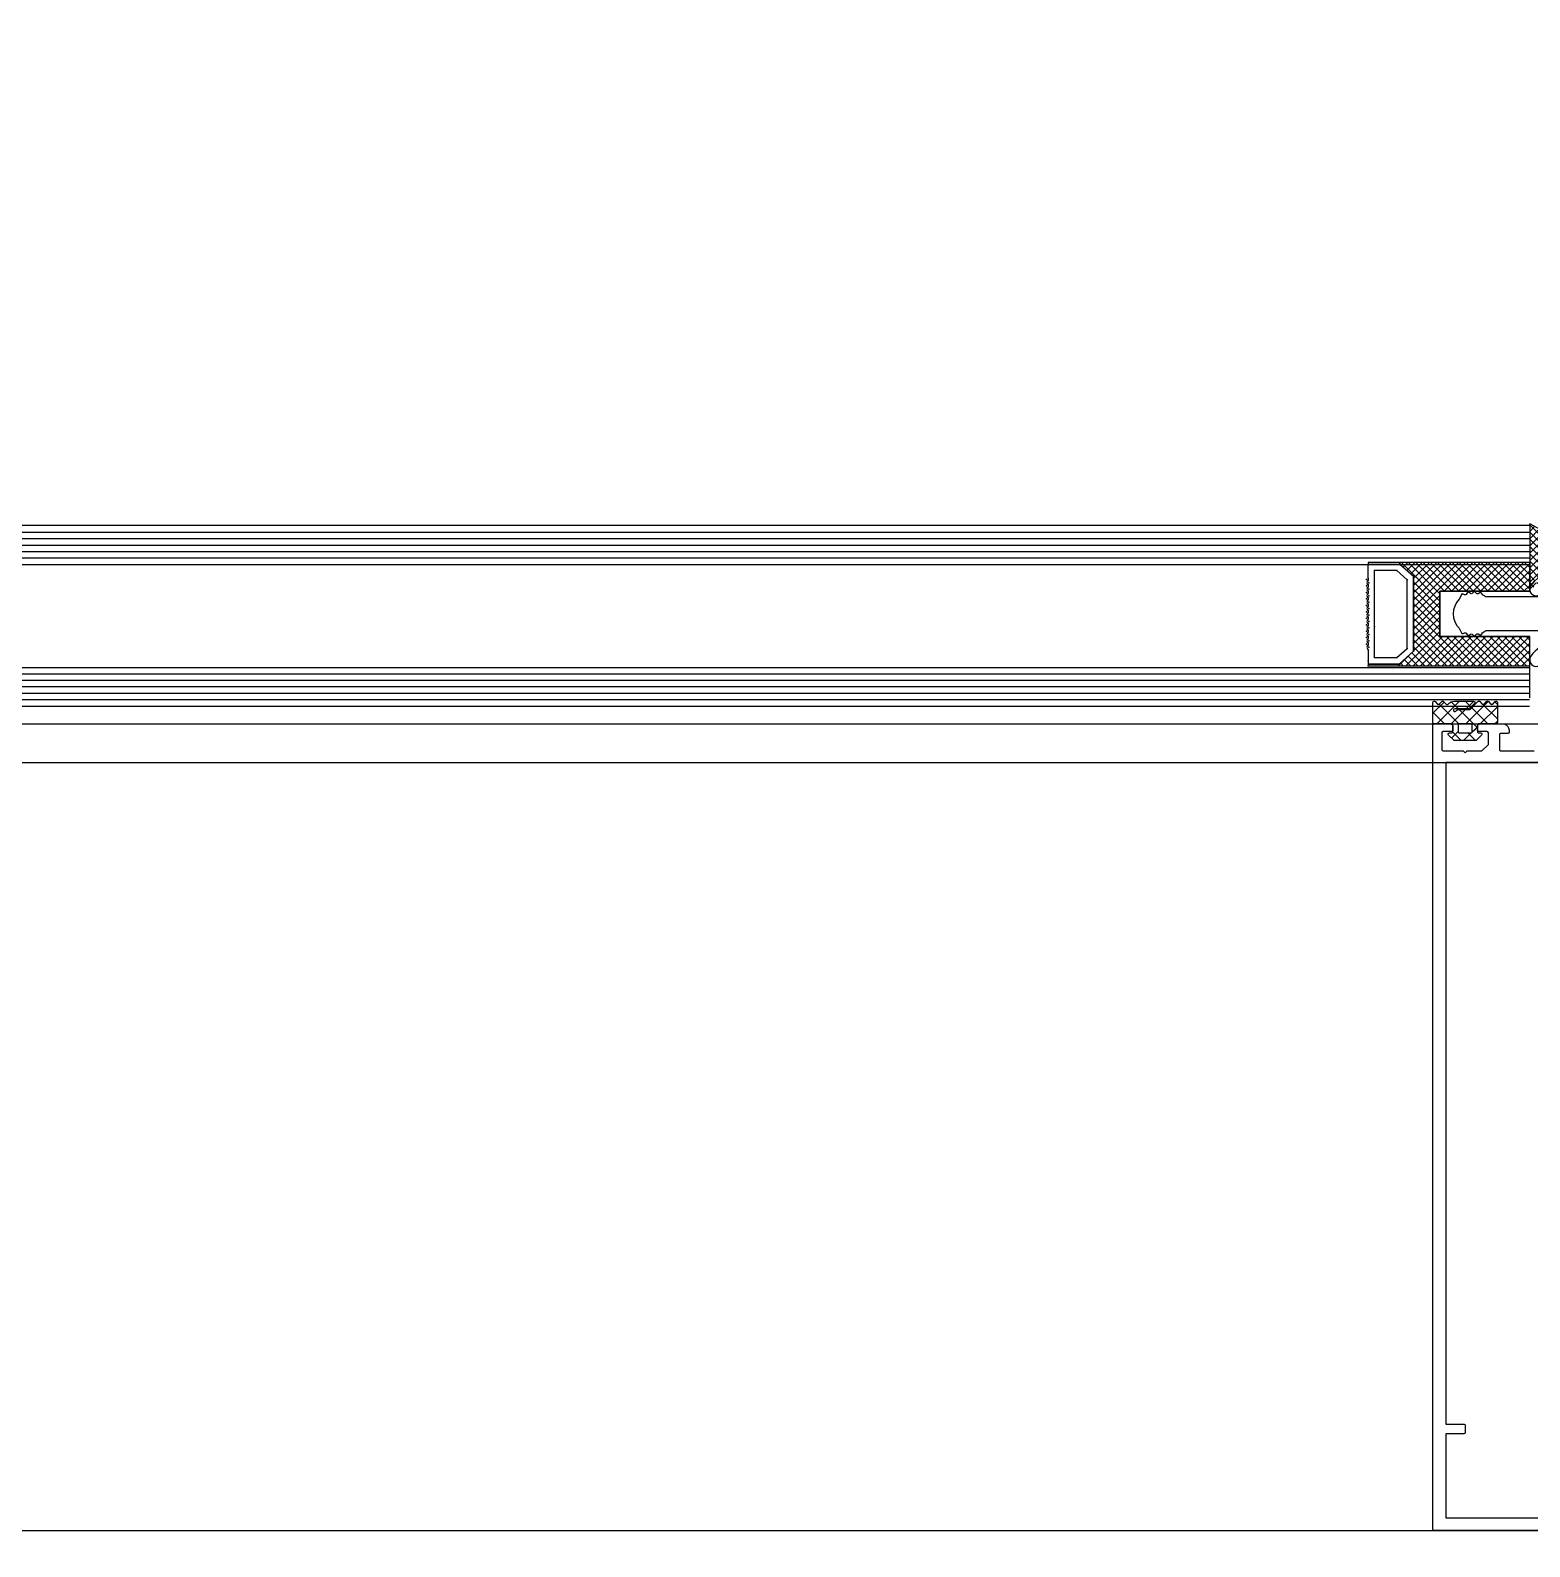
# Model space of a CAD drawing. Header units: inches. Extents: x 21 to 38546, y 13 to 15001.
# Drawn here: x 5064.03 to 5087.25, y 2584.83 to 2608.33 of the extents above; entities that cross this region are included whole.
import ezdxf

# ---------------------------------------------------------------- set-up
doc = ezdxf.new("R2010")
doc.units = ezdxf.units.IN
doc.header["$MEASUREMENT"] = 0
doc.set_wipeout_variables(frame=1)
for name, color, linetype, lineweight in [('Z_MİM_-KM-GLAZ-1', 8, 'Continuous', 25), ('Z_MİM_-KM-IZO-THERMAL', 8, 'Continuous', 25), ('Z_MİM_-KM-IZO-THERMAL-ROCKWOOL', 8, 'BATTING', 25), ('Z_MİM_-KM-PAINT', 8, 'Continuous', 25), ('Z_MİM_-KM-PATTERN-00', 8, 'Continuous', 25), ('Z_MİM_-KM-PAVEMENT', 8, 'Continuous', 25), ('Z_MİM_-KM-STRS', 8, 'Continuous', 25), ('Z_MİM_-KM-WALL-PLASTER', 8, 'Continuous', 25), ('Z_MİM_00', 8, 'Continuous', 25), ('Z_MİM_78-köpük', 8, 'Continuous', 25), ('Z_MİM_Aksesuar', 8, 'Continuous', 25), ('Z_MİM_ALUMINIUM', 8, 'Continuous', 25), ('Z_MİM_fitiller_k', 8, 'Continuous', 25), ('Z_MİM_KOLON-0.KAT', 8, 'Continuous', 25), ('Z_MİM_MYM_CAM', 8, 'Continuous', 25), ('Z_MİM_TR', 8, 'Continuous', 25)]:
    doc.layers.add(name, color=color, linetype=linetype, lineweight=lineweight)
doc.linetypes.add('BATTING', pattern='A,0.00254,-2.54,[134,ltypeshp.shx,S=2.54,R=0,X=-2.54,Y=0],-5.08,[134,ltypeshp.shx,S=2.54,R=180,X=2.54,Y=0],-2.54', length=10.16254)
pattern_1 = [(135, (3508.6011, 2289.73077), (-0.1122532, -0.1122532), []), (225, (3508.6011, 2289.73077), (0.1122532, -0.1122532), [])]

# ---------------------------------------------------------------- blocks, each defined once
blk = doc.blocks.new('TRETUVAR')
at = {"layer": 'Z_MİM_-KM-PATTERN-00'}
h = blk.add_hatch(dxfattribs=at)
h.set_pattern_fill('AR-B816', color=256, scale=0.3, angle=90)
h.set_pattern_definition([(90, (21322.77, 490.03), (-60.96, 4e-15), []), (180, (21322.77, 490.03), (-60.96, -60.96), [60.96, -60.96])])
h.paths.add_polyline_path([(22632.772, 2700.032), (19252.772, 2700.032), (19252.772, 2750.032), (19097.772, 2750.032), (19097.772, 2610.032), (22542.772, 2610.032), (22542.772, 2080.13), (22697.772, 2080.13), (22697.772, 1460.13), (22542.772, 1460.13), (22542.772, 980.032), (21222.771, 980.032), (21222.771, 590.032), (20152.772, 590.032), (20152.772, 980.032), (19012.772, 980.032), (19012.775, 1635.031), (18722.771, 1635.031), (18722.772, 2610.032), (18807.772, 2610.032), (18807.772, 2750.032), (18632.772, 2750.032), (18632.771, 1545.031), (18922.774, 1545.031), (18922.771, 890.032), (19882.772, 890.032), (19882.772, 665.017), (20022.751, 665.033), (20022.77, 490.032), (21322.771, 490.032), (21322.771, 890.032), (22632.772, 890.032), (22632.772, 1220.13), (22797.772, 1220.13), (22797.772, 2180.13), (22632.772, 2180.13)])
h.paths.add_polyline_path([(19082.772, 2750.032), (18822.772, 2750.032), (18822.772, 2610.032), (19082.772, 2610.032)], flags=16)
at = {"layer": 'Z_MİM_-KM-PAVEMENT'}
blk.add_lwpolyline([(22542.772, 1460.13), (22542.772, 980.032), (21222.771, 980.032), (21222.771, 590.032), (20152.772, 590.032), (20152.772, 980.032), (19012.772, 980.032), (19012.775, 1635.031), (18722.771, 1635.031), (18722.772, 2610.032), (22542.772, 2610.032), (22542.772, 2080.13), (22697.772, 2080.13), (22697.772, 1460.13)], close=True, dxfattribs=at)
blk = doc.blocks.new('klips detay')
at = {"layer": 'Z_MİM_Aksesuar'}
h = blk.add_hatch(dxfattribs=at)
h.set_pattern_fill('ANSI37', color=256, scale=0.25, angle=-90, style=0)
h.set_pattern_definition([(315, (-4779.5639, 8940.09785), (0.56126601, 0.56126601), []), (45, (-4779.5639, 8940.09785), (-0.56126601, 0.56126601), [])])
h.paths.add_polyline_path([(0, -4.46), (0, 0), (-20.1, 0), (-20.1, -0.25), (-18, -2.14), (-18, -13.77), (-20.2, -15.75), (-20.2, -16), (0, -16), (0, -11.46), (-13.84, -11.46), (-13.9, -11.46), (-13.9, -4.46)])
blk.add_line((-25, -16), (-20.2, -16))
at = {"linetype": 'Continuous'}
for p in [(-20.59, -1.25), (-19, -2.69), (-19, -13.31), (-19, -13.31), (-18, -13.77), (-18, -13.77), (-25, -15.25), (-25, -15.25), (-25, -16), (-20.2, -16), (-20.2, -16)]:
    blk.add_point(p, dxfattribs=at)
at = {"layer": 'Z_MİM_Aksesuar'}
for p, q in [((-25.02, -2.47), (-25, -0.25)), ((-25, -0.25), (-20.1, -0.25)), ((-20.59, -1.25), (-24.01, -1.25)), ((-24.01, -14.75), (-24.01, -1.25)), ((-19, -2.69), (-20.59, -1.25)), ((-20.1, -0.25), (-18, -2.14)), ((-18, -2.14), (-18, -13.77)), ((-18, -13.77), (-18, -2.14)), ((-25.02, -3.47), (-25.13, -3.36)), ((-25.02, -4.47), (-25.13, -4.36)), ((-25.12, -2.94), (-25.05, -2.87)), ((-25.12, -3.94), (-25.05, -3.87)), ((-19, -13.31), (-19, -2.69)), ((-25.02, -5.47), (-25.13, -5.36)), ((-25.02, -6.47), (-25.13, -6.36)), ((-25.02, -6.47), (-25.13, -6.36)), ((-25.12, -4.94), (-25.05, -4.87)), ((-25.12, -5.94), (-25.05, -5.87)), ((-25.12, -5.94), (-25.05, -5.87)), ((-25.12, -6.94), (-25.05, -6.87)), ((-25.12, -6.94), (-25.05, -6.87)), ((-25.02, -7.47), (-25.13, -7.36)), ((-25.02, -7.47), (-25.13, -7.36)), ((-25.02, -8.47), (-25.13, -8.36)), ((-25.02, -9.47), (-25.13, -9.36)), ((-25.12, -7.94), (-25.05, -7.87)), ((-25.12, -8.94), (-25.05, -8.87)), ((-25.02, -10.47), (-25.13, -10.36)), ((-25.02, -11.47), (-25.13, -11.36)), ((-25.12, -9.94), (-25.05, -9.87)), ((-25.12, -10.94), (-25.05, -10.87)), ((-25.02, -12.47), (-25.13, -12.36)), ((-25.02, -13.47), (-25.13, -13.36)), ((-25.12, -11.94), (-25.05, -11.87)), ((-25.12, -12.94), (-25.05, -12.87)), ((-25.02, -13.47), (-25, -15.75)), ((-20.59, -14.75), (-19, -13.31)), ((-18, -13.77), (-20.2, -15.75)), ((-20.2, -15.75), (-18, -13.77)), ((-25, -15.75), (-20.2, -15.75)), ((-24.01, -14.75), (-20.59, -14.75))]:
    blk.add_line(p, q, dxfattribs=at)
for points in [[(0, -4.46), (0, 0), (-20.1, 0), (-20.1, -0.25), (-18, -2.14), (-18, -13.77), (-20.2, -15.75), (-20.2, -16), (0, -16), (0, -11.46), (-13.84, -11.46), (-13.9, -11.46), (-13.9, -4.46), (0, -4.46)], [(0, -4.46), (-13.9, -4.46), (-13.9, -11.46), (0, -11.46)]]:
    blk.add_lwpolyline(points, dxfattribs=at)
for centre, start, end in [((-24.91, -3.15), 134.9638, 223.5399), ((-24.91, -4.15), 134.9638, 223.5399), ((-25.26, -2.65), 314.9638, 37.8313), ((-25.26, -3.65), 314.9638, 37.8313), ((-25.26, -4.65), 314.9638, 37.8313), ((-24.91, -5.15), 134.9638, 223.5399), ((-24.91, -6.15), 134.9638, 223.5399), ((-24.91, -6.15), 134.9638, 223.5399), ((-24.91, -7.15), 134.9638, 223.5399), ((-24.91, -7.15), 134.9638, 223.5399), ((-25.26, -5.65), 314.9638, 37.8313), ((-25.26, -5.65), 314.9638, 37.8313), ((-25.26, -6.65), 314.9638, 37.8313), ((-25.26, -6.65), 314.9638, 37.8313), ((-24.91, -8.15), 134.9638, 223.5399), ((-24.91, -9.15), 134.9638, 223.5399), ((-25.26, -7.65), 314.9638, 37.8313), ((-25.26, -8.65), 314.9638, 37.8313), ((-24.91, -10.15), 134.9638, 223.5399), ((-24.91, -11.15), 134.9638, 223.5399), ((-25.26, -9.65), 314.9638, 37.8313), ((-25.26, -10.65), 314.9638, 37.8313), ((-25.26, -11.65), 314.9638, 37.8313), ((-24.91, -12.15), 134.9638, 223.5399), ((-24.91, -13.15), 134.9638, 223.5399), ((-25.26, -12.65), 314.9638, 37.8313)]:
    blk.add_arc(centre, 0.3, start, end, dxfattribs=at)
for p in [(-24.01, -1.25), (-25.26, -2.65), (-25.26, -2.65), (-25.26, -3.65), (-25.26, -3.65), (-25.26, -4.65), (-25.26, -4.65), (-25.13, -3.36), (-25.13, -3.36), (-25.13, -4.36), (-25.13, -4.36), (-25.12, -2.94), (-25.12, -2.94), (-25.12, -3.94), (-25.12, -3.94), (-25.05, -2.87), (-25.05, -2.87), (-25.05, -3.87), (-25.05, -3.87), (-25.02, -2.47), (-25.02, -2.47), (-25.02, -3.47), (-25.02, -3.47), (-25.02, -4.47), (-25.02, -4.47), (-24.91, -3.15), (-24.91, -3.15), (-24.91, -4.15), (-24.91, -4.15), (-25.26, -5.65), (-25.26, -5.65), (-25.26, -5.65), (-25.26, -5.65), (-25.26, -5.65), (-25.26, -5.65), (-25.26, -5.65), (-25.26, -6.65), (-25.26, -6.65), (-25.26, -6.65), (-25.26, -6.65), (-25.26, -6.65), (-25.26, -6.65), (-25.26, -6.65), (-25.13, -5.36), (-25.13, -5.36), (-25.13, -6.36), (-25.13, -6.36), (-25.13, -6.36), (-25.12, -4.94), (-25.12, -4.94), (-25.12, -5.94), (-25.12, -5.94), (-25.12, -5.94), (-25.12, -6.94), (-25.12, -6.94), (-25.12, -6.94), (-25.05, -4.87), (-25.05, -4.87), (-25.05, -5.87), (-25.05, -5.87), (-25.05, -5.87), (-25.05, -6.87), (-25.05, -6.87), (-25.05, -6.87), (-25.02, -5.47), (-25.02, -5.47), (-25.02, -5.47), (-25.02, -6.47), (-25.02, -6.47), (-25.02, -6.47), (-24.91, -5.15), (-24.91, -5.15), (-24.91, -5.15), (-24.91, -5.15), (-24.91, -6.15), (-24.91, -6.15), (-24.91, -6.15), (-24.91, -6.15), (-24.91, -6.15), (-24.91, -6.15), (-24.91, -6.15), (-25.26, -7.65), (-25.26, -7.65), (-25.26, -7.65), (-25.26, -7.65), (-25.26, -8.65), (-25.26, -8.65), (-25.26, -8.65), (-25.26, -8.65), (-25.13, -7.36), (-25.13, -7.36), (-25.13, -7.36), (-25.13, -8.36), (-25.13, -8.36), (-25.13, -9.36), (-25.13, -9.36), (-25.12, -7.94), (-25.12, -7.94), (-25.12, -8.94), (-25.12, -8.94), (-25.05, -7.87), (-25.05, -7.87), (-25.05, -8.87), (-25.05, -8.87), (-25.02, -7.47), (-25.02, -7.47), (-25.02, -7.47), (-25.02, -8.47), (-25.02, -8.47), (-24.91, -7.15), (-24.91, -7.15), (-24.91, -7.15), (-24.91, -7.15), (-24.91, -7.15), (-24.91, -7.15), (-24.91, -7.15), (-24.91, -8.15), (-24.91, -8.15), (-24.91, -8.15), (-24.91, -8.15), (-24.91, -9.15), (-24.91, -9.15), (-24.91, -9.15), (-24.91, -9.15), (-25.26, -9.65), (-25.26, -9.65), (-25.26, -10.65), (-25.26, -10.65), (-25.26, -10.65), (-25.26, -10.65), (-25.26, -11.65), (-25.26, -11.65), (-25.26, -11.65), (-25.26, -11.65), (-25.13, -10.36), (-25.13, -10.36), (-25.13, -11.36), (-25.13, -11.36), (-25.12, -9.94), (-25.12, -9.94), (-25.12, -10.94), (-25.12, -10.94), (-25.05, -9.87), (-25.05, -9.87), (-25.05, -10.87), (-25.05, -10.87), (-25.02, -9.47), (-25.02, -9.47), (-25.02, -10.47), (-25.02, -10.47), (-25.02, -11.47), (-25.02, -11.47), (-24.91, -10.15), (-24.91, -10.15), (-24.91, -10.15), (-24.91, -10.15), (-24.91, -11.15), (-24.91, -11.15), (-24.91, -11.15), (-24.91, -11.15), (-24.91, -11.15), (-24.91, -11.15), (-24.91, -11.15), (-24.91, -11.15), (-24.01, -10), (-25.26, -12.65), (-25.26, -12.65), (-25.26, -12.65), (-25.26, -12.65), (-25.13, -12.36), (-25.13, -12.36), (-25.12, -11.94), (-25.12, -11.94), (-25.12, -12.94), (-25.12, -12.94), (-25.05, -11.87), (-25.05, -11.87), (-25.05, -12.87), (-25.05, -12.87), (-25.02, -12.47), (-25.02, -12.47), (-24.91, -12.15), (-24.91, -12.15), (-24.91, -12.15), (-24.91, -12.15), (-24.91, -12.15), (-24.91, -12.15), (-24.91, -12.15), (-24.91, -12.15), (-24.91, -13.15), (-24.91, -13.15), (-24.91, -13.15), (-24.91, -13.15), (-24.01, -14.75), (-20.59, -14.75)]:
    blk.add_point(p, dxfattribs=at)
at = {"layer": 'Z_MİM_ALUMINIUM'}
for p, q in [((-20.1, 0), (-25, 0)), ((-25, 0), (-25, -0.25)), ((-20.1, -0.25), (-20.1, 0)), ((-25, -0.25), (-20.1, -0.25)), ((-20.2, -15.75), (-25, -15.75)), ((-25, -15.75), (-25, -16)), ((-20.2, -16), (-20.2, -15.75))]:
    blk.add_line(p, q, dxfattribs=at)
blk = doc.blocks.new('D09055')
at = {"layer": 'Z_MİM_78-köpük'}
blk.add_lwpolyline([(6, -9.14, -0.314914), (6.66, -8.2, 0.149332), (9.81, -5.82, 0.850698), (8.42, -4.42, -0.156616), (5.06, -5.5), (5.01, -5.5), (5.01, -5.51), (1.81, -5.51), (1.81, -1.17), (0.63, -0.22, 0.351086), (-0.63, -0.22), (-1.79, -1.15), (-1.79, -5.51), (-4.99, -5.51), (-5.06, -5.5, -0.156616), (-8.42, -4.42, 0.850698), (-9.81, -5.82, 0.149332), (-6.66, -8.2, -0.314914), (-6, -9.14), (-6, -15.07, -0.555494), (-7.44, -15.97, -0.047351), (-8.4, -15.38, 0.866334), (-9.8, -16.77, 0.237484), (-4.37, -19.51), (4.37, -19.51, 0.237484), (9.8, -16.77, 0.866334), (8.4, -15.38, -0.047351), (7.44, -15.97, -0.555494), (6, -15.07)], format="xyb", close=True, dxfattribs=at)
blk = doc.blocks.new('*U182')
at = {"layer": 'Z_MİM_MYM_CAM'}
blk.add_line((1803.11, 0), (-105.98, 0), dxfattribs=at)
for points in [[(1803.11, 0), (-105.98, 0)], [(1803.11, 0), (-105.98, 0)], [(-105.98, -1), (1803.11, -1)], [(-105.98, -2), (1803.11, -2)], [(-105.98, -3), (1803.11, -3)], [(-105.98, -4), (1803.11, -4)], [(-105.98, -5), (1803.11, -5)], [(-105.98, -6), (1803.11, -6)], [(-105.98, -22), (1803.11, -22)], [(-105.98, -22), (1803.11, -22)], [(1803.11, -23), (-105.98, -23)], [(1803.11, -24), (-105.98, -24)], [(1803.11, -25), (-105.98, -25)], [(1803.11, -26), (-105.98, -26)], [(1803.11, -27), (-105.98, -27)], [(1803.11, -28), (-105.98, -28)], [(1803.11, -28), (-105.98, -28)]]:
    blk.add_lwpolyline(points, dxfattribs=at)
blk = doc.blocks.new('-KM-AL3 420_900')
at = {"layer": 'Z_MİM_Aksesuar', "linetype": 'ByBlock'}
h = blk.add_hatch(dxfattribs=at)
h.set_pattern_fill('ANSI37', color=256, scale=0.025, angle=90, style=0)
h.set_pattern_definition([(135, (71176.374694, -146623.51579), (-0.056126600757, -0.056126600757), []), (225, (71176.374694, -146623.51579), (0.056126600757, -0.056126600757), [])])
edge = h.paths.add_edge_path()
edge.add_line((3484.88, 2313.331), (3484.88, 2312.731))
edge.add_line((3484.88, 2312.731), (3484.88, 2312.314))
edge.add_arc((3484.98, 2312.314), 0.1, 143.4374, 180.0241, ccw=False)
edge.add_arc((3485.443, 2311.971), 0.676, 90, 143.4374, ccw=False)
edge.add_line((3485.443, 2312.647), (3486.317, 2312.647))
edge.add_arc((3486.317, 2311.971), 0.676, 36.8914, 90, ccw=False)
edge.add_line((3486.858, 2312.377), (3486.858, 2312.731))
edge.add_line((3486.858, 2312.731), (3486.858, 2313.331))
edge.add_arc((3485.869, 2314.912), 1.865, 237.9788, 302.0212, ccw=False)
blk.add_lwpolyline([(3485.85, 2312.196), (3484.203, 2312.196, 0.04303), (3484.156, 2312.224, -0.150328), (3484.147, 2312.232), (3484.134, 2312.255, 0.414214), (3484.106, 2312.262), (3484.08, 2312.247, -0.355756), (3484.055, 2312.251), (3484.038, 2312.27, 0.414214), (3484.01, 2312.271), (3483.987, 2312.251, -0.355756), (3483.962, 2312.25), (3483.942, 2312.265, 0.414214), (3483.914, 2312.261), (3483.896, 2312.236, -0.355756), (3483.871, 2312.23), (3483.848, 2312.241, 0.414214), (3483.822, 2312.231), (3483.789, 2312.161, 0.411835), (3483.789, 2311.71), (3483.822, 2311.64, 0.414214), (3483.848, 2311.63), (3483.871, 2311.641, -0.355756), (3483.896, 2311.635), (3483.914, 2311.61, 0.414214), (3483.942, 2311.606), (3483.962, 2311.621, -0.355756), (3483.987, 2311.62), (3484.01, 2311.6, 0.414214), (3484.038, 2311.601), (3484.055, 2311.62, -0.355756), (3484.08, 2311.624), (3484.106, 2311.609, 0.414214), (3484.134, 2311.616), (3484.147, 2311.639, -0.150328), (3484.156, 2311.647, 0.04303), (3484.203, 2311.676), (3485.273, 2311.676, -0.406931)], format="xyb")
blk.add_lwpolyline([(3484.88, 2313.331), (3484.88, 2312.731), (3484.88, 2312.314, -0.16101), (3484.899, 2312.374, -0.237484), (3485.443, 2312.647), (3486.317, 2312.647, -0.235969), (3486.858, 2312.377), (3486.858, 2312.731), (3486.858, 2313.331, -0.286945)], format="xyb", close=True, dxfattribs=at)
at = {"layer": 'Z_MİM_MYM_CAM', "elevation": 0.003}
blk.add_lwpolyline([(3484.88, 2310.631), (3484.88, 2311.131)], dxfattribs=at)
at = {"xscale": 0.1, "yscale": 0.1, "zscale": 0.1}
blk.add_blockref('klips detay', (3484.88, 2312.731, 0.003), dxfattribs=at)
blk.add_blockref('klips detay', (3484.88, 2312.731, 0.003), dxfattribs=at)
at = {"layer": 'Z_MİM_KOLON-0.KAT', "xscale": 0.1, "yscale": 0.1, "zscale": 0.1}
blk.add_blockref('*U182', (3304.568, 2313.301, 0.003), dxfattribs=at)
at = {"layer": 'Z_MİM_TR', "xscale": 0.1, "yscale": 0.1, "zscale": 0.1, "rotation": 179.9999999999999}
blk.add_blockref('D09055', (3485.88, 2310.696, 0.003), dxfattribs=at)
blk.add_wipeout([(3094.386, 2310.148), (3094.386, 2269.731), (3684.386, 2269.731), (3684.386, 2310.148)]).dxf.layer = 'Z_MİM_-KM-GLAZ-1'
at = {"layer": 'Z_MİM_fitiller_k'}
h = blk.add_hatch(dxfattribs=at)
h.set_pattern_fill('ANSI37', color=256, scale=0.05, angle=90)
h.set_pattern_definition(pattern_1)
edge = h.paths.add_edge_path()
edge.add_line((3484.38, 2310.561), (3484.38, 2310.251))
edge.add_arc((3484.36, 2310.251), 0.02, -90, 0, ccw=False)
edge.add_line((3484.36, 2310.231), (3484.09, 2310.231))
edge.add_arc((3484.09, 2310.211), 0.02, 90, 180)
edge.add_line((3484.07, 2310.211), (3484.07, 2310.111))
edge.add_arc((3484.09, 2310.111), 0.02, 180, 270)
edge.add_line((3484.09, 2310.091), (3484.121, 2310.091))
edge.add_arc((3484.121, 2310.071), 0.02, -45, 90, ccw=False)
edge.add_line((3484.136, 2310.057), (3484.056, 2309.977))
edge.add_arc((3484.041, 2309.991), 0.02, 270, 315, ccw=False)
edge.add_line((3484.041, 2309.971), (3483.718, 2309.971))
edge.add_arc((3483.718, 2309.991), 0.02, 225, 270, ccw=False)
edge.add_line((3483.704, 2309.977), (3483.624, 2310.057))
edge.add_arc((3483.638, 2310.071), 0.02, 90, 225, ccw=False)
edge.add_line((3483.638, 2310.091), (3483.67, 2310.091))
edge.add_arc((3483.67, 2310.111), 0.02, 270, 360)
edge.add_line((3483.69, 2310.111), (3483.69, 2310.211))
edge.add_arc((3483.67, 2310.211), 0.02, 0, 90)
edge.add_line((3483.67, 2310.231), (3483.4, 2310.231))
edge.add_arc((3483.4, 2310.251), 0.02, 180, 270, ccw=False)
edge.add_line((3483.38, 2310.251), (3483.38, 2310.561))
edge.add_arc((3483.4, 2310.561), 0.02, 45, 180, ccw=False)
edge.add_line((3483.414, 2310.575), (3483.452, 2310.537))
edge.add_arc((3483.466, 2310.551), 0.02, 225, 315)
edge.add_line((3483.48, 2310.537), (3483.519, 2310.575))
edge.add_arc((3483.533, 2310.561), 0.02, 45, 135, ccw=False)
edge.add_line((3483.547, 2310.575), (3483.587, 2310.535))
edge.add_arc((3483.602, 2310.549), 0.02, 225, 317.6076)
edge.add_arc((3483.72, 2310.441), 0.14, 90, 137.6076, ccw=False)
edge.add_line((3483.72, 2310.581), (3484.011, 2310.581))
edge.add_arc((3484.011, 2310.561), 0.02, -45, 90, ccw=False)
edge.add_line((3484.026, 2310.547), (3483.954, 2310.475))
edge.add_arc((3483.919, 2310.511), 0.05, 270, 315, ccw=False)
edge.add_line((3483.919, 2310.461), (3483.72, 2310.461))
edge.add_arc((3483.72, 2310.441), 0.02, 90, 325.1501)
edge.add_arc((3483.777, 2310.401), 0.05, 90, 145.1501, ccw=False)
edge.add_line((3483.777, 2310.451), (3483.947, 2310.451))
edge.add_arc((3483.947, 2310.471), 0.02, 270, 315)
edge.add_line((3483.961, 2310.457), (3484.079, 2310.575))
edge.add_arc((3484.093, 2310.561), 0.02, 45, 135, ccw=False)
edge.add_line((3484.108, 2310.575), (3484.146, 2310.537))
edge.add_arc((3484.16, 2310.551), 0.02, 225, 315)
edge.add_line((3484.174, 2310.537), (3484.212, 2310.575))
edge.add_arc((3484.227, 2310.561), 0.02, 45, 135, ccw=False)
edge.add_line((3484.241, 2310.575), (3484.279, 2310.537))
edge.add_arc((3484.293, 2310.551), 0.02, 225, 315)
edge.add_line((3484.307, 2310.537), (3484.346, 2310.575))
edge.add_arc((3484.36, 2310.561), 0.02, 0, 135, ccw=False)
edge = h.paths.add_edge_path(flags=16)
edge.add_line((3483.77, 2310.211), (3483.77, 2310.111))
edge.add_arc((3483.79, 2310.111), 0.02, 180, 270)
edge.add_line((3483.79, 2310.091), (3483.97, 2310.091))
edge.add_arc((3483.97, 2310.111), 0.02, 270, 360)
edge.add_line((3483.99, 2310.111), (3483.99, 2310.211))
edge.add_arc((3483.97, 2310.211), 0.02, 0, 90)
edge.add_line((3483.97, 2310.231), (3483.79, 2310.231))
edge.add_arc((3483.79, 2310.211), 0.02, 90, 180)
h = blk.add_hatch(dxfattribs=at)
h.set_pattern_fill('ANSI37', color=256, scale=0.05, angle=90)
h.set_pattern_definition(pattern_1)
edge = h.paths.add_edge_path()
edge.add_line((3484.38, 2310.561), (3484.38, 2310.251))
edge.add_arc((3484.36, 2310.251), 0.02, -90, 0, ccw=False)
edge.add_line((3484.36, 2310.231), (3484.09, 2310.231))
edge.add_arc((3484.09, 2310.211), 0.02, 90, 180)
edge.add_line((3484.07, 2310.211), (3484.07, 2310.111))
edge.add_arc((3484.09, 2310.111), 0.02, 180, 270)
edge.add_line((3484.09, 2310.091), (3484.121, 2310.091))
edge.add_arc((3484.121, 2310.071), 0.02, -45, 90, ccw=False)
edge.add_line((3484.136, 2310.057), (3484.056, 2309.977))
edge.add_arc((3484.041, 2309.991), 0.02, 270, 315, ccw=False)
edge.add_line((3484.041, 2309.971), (3483.718, 2309.971))
edge.add_arc((3483.718, 2309.991), 0.02, 225, 270, ccw=False)
edge.add_line((3483.704, 2309.977), (3483.624, 2310.057))
edge.add_arc((3483.638, 2310.071), 0.02, 90, 225, ccw=False)
edge.add_line((3483.638, 2310.091), (3483.67, 2310.091))
edge.add_arc((3483.67, 2310.111), 0.02, 270, 360)
edge.add_line((3483.69, 2310.111), (3483.69, 2310.211))
edge.add_arc((3483.67, 2310.211), 0.02, 0, 90)
edge.add_line((3483.67, 2310.231), (3483.4, 2310.231))
edge.add_arc((3483.4, 2310.251), 0.02, 180, 270, ccw=False)
edge.add_line((3483.38, 2310.251), (3483.38, 2310.561))
edge.add_arc((3483.4, 2310.561), 0.02, 45, 180, ccw=False)
edge.add_line((3483.414, 2310.575), (3483.452, 2310.537))
edge.add_arc((3483.466, 2310.551), 0.02, 225, 315)
edge.add_line((3483.48, 2310.537), (3483.519, 2310.575))
edge.add_arc((3483.533, 2310.561), 0.02, 45, 135, ccw=False)
edge.add_line((3483.547, 2310.575), (3483.587, 2310.535))
edge.add_arc((3483.602, 2310.549), 0.02, 225, 317.6076)
edge.add_arc((3483.72, 2310.441), 0.14, 90, 137.6076, ccw=False)
edge.add_line((3483.72, 2310.581), (3484.011, 2310.581))
edge.add_arc((3484.011, 2310.561), 0.02, -45, 90, ccw=False)
edge.add_line((3484.026, 2310.547), (3483.954, 2310.475))
edge.add_arc((3483.919, 2310.511), 0.05, 270, 315, ccw=False)
edge.add_line((3483.919, 2310.461), (3483.72, 2310.461))
edge.add_arc((3483.72, 2310.441), 0.02, 90, 325.1501)
edge.add_arc((3483.777, 2310.401), 0.05, 90, 145.1501, ccw=False)
edge.add_line((3483.777, 2310.451), (3483.947, 2310.451))
edge.add_arc((3483.947, 2310.471), 0.02, 270, 315)
edge.add_line((3483.961, 2310.457), (3484.079, 2310.575))
edge.add_arc((3484.093, 2310.561), 0.02, 45, 135, ccw=False)
edge.add_line((3484.108, 2310.575), (3484.146, 2310.537))
edge.add_arc((3484.16, 2310.551), 0.02, 225, 315)
edge.add_line((3484.174, 2310.537), (3484.212, 2310.575))
edge.add_arc((3484.227, 2310.561), 0.02, 45, 135, ccw=False)
edge.add_line((3484.241, 2310.575), (3484.279, 2310.537))
edge.add_arc((3484.293, 2310.551), 0.02, 225, 315)
edge.add_line((3484.307, 2310.537), (3484.346, 2310.575))
edge.add_arc((3484.36, 2310.561), 0.02, 0, 135, ccw=False)
edge = h.paths.add_edge_path(flags=16)
edge.add_line((3483.77, 2310.211), (3483.77, 2310.111))
edge.add_arc((3483.79, 2310.111), 0.02, 180, 270)
edge.add_line((3483.79, 2310.091), (3483.97, 2310.091))
edge.add_arc((3483.97, 2310.111), 0.02, 270, 360)
edge.add_line((3483.99, 2310.111), (3483.99, 2310.211))
edge.add_arc((3483.97, 2310.211), 0.02, 0, 90)
edge.add_line((3483.97, 2310.231), (3483.79, 2310.231))
edge.add_arc((3483.79, 2310.211), 0.02, 90, 180)
at = {"layer": 'Z_MİM_ALUMINIUM'}
for p, q in [((3100.006, 2309.631), (3678.767, 2309.631)), ((3100.006, 2297.731), (3678.767, 2297.731))]:
    blk.add_line(p, q, dxfattribs=at)
for points in [[(3488.36, 2297.731), (3483.4, 2297.731, -0.41421), (3483.38, 2297.751), (3483.38, 2310.211, -0.414213), (3483.4, 2310.231), (3483.58, 2310.231, -0.021817), (3483.581, 2310.231), (3483.662, 2310.224, -0.388879), (3483.69, 2310.194), (3483.69, 2310.131, -0.414214), (3483.67, 2310.111), (3483.54, 2310.111, 0.414213), (3483.52, 2310.091), (3483.52, 2309.831, 0.414213), (3483.54, 2309.811), (3483.85, 2309.811), (3483.88, 2309.781), (3483.91, 2309.811), (3484.14, 2309.811), (3484.24, 2309.911), (3484.24, 2310.091, 0.414213), (3484.22, 2310.111), (3484.09, 2310.111, -0.414213), (3484.07, 2310.131), (3484.07, 2310.194, -0.388878), (3484.097, 2310.224), (3484.178, 2310.231, -0.021815), (3484.18, 2310.231), (3484.46, 2310.231, -0.414214), (3484.56, 2310.131), (3484.56, 2310.101, -0.414213), (3484.54, 2310.081), (3484.43, 2310.081, 0.414214), (3484.41, 2310.061), (3484.41, 2309.831, 0.414214), (3484.43, 2309.811), (3484.95, 2309.811)], [(3488.18, 2309.631), (3483.58, 2309.631), (3483.58, 2299.381), (3483.86, 2299.381, -0.414214), (3483.88, 2299.361), (3483.88, 2299.251, -0.41421), (3483.86, 2299.231), (3483.58, 2299.231), (3483.58, 2297.931), (3485.791, 2297.931)]]:
    blk.add_lwpolyline(points, format="xyb", dxfattribs=at)
at = {"layer": 'Z_MİM_fitiller_k', "linetype": 'Continuous', "flags": 128}
for points in [[(3484.38, 2310.561), (3484.38, 2310.251, -0.414214), (3484.36, 2310.231), (3484.09, 2310.231, 0.414214), (3484.07, 2310.211), (3484.07, 2310.111, 0.414214), (3484.09, 2310.091), (3484.121, 2310.091, -0.668179), (3484.136, 2310.057), (3484.056, 2309.977, -0.198912), (3484.041, 2309.971), (3483.718, 2309.971, -0.198912), (3483.704, 2309.977), (3483.624, 2310.057, -0.668179), (3483.638, 2310.091), (3483.67, 2310.091, 0.414214), (3483.69, 2310.111), (3483.69, 2310.211, 0.414214), (3483.67, 2310.231), (3483.4, 2310.231, -0.414214), (3483.38, 2310.251), (3483.38, 2310.561, -0.668179), (3483.414, 2310.575), (3483.452, 2310.537, 0.414214), (3483.48, 2310.537), (3483.519, 2310.575, -0.414214), (3483.547, 2310.575), (3483.587, 2310.535, 0.427607), (3483.616, 2310.535, -0.210768), (3483.72, 2310.581), (3484.011, 2310.581, -0.668179), (3484.026, 2310.547), (3483.954, 2310.475, -0.198912), (3483.919, 2310.461), (3483.72, 2310.461, 1.650385), (3483.736, 2310.429, -0.245393), (3483.777, 2310.451), (3483.947, 2310.451, 0.198912), (3483.961, 2310.457), (3484.079, 2310.575, -0.414214), (3484.108, 2310.575), (3484.146, 2310.537, 0.414214), (3484.174, 2310.537), (3484.212, 2310.575, -0.414214), (3484.241, 2310.575), (3484.279, 2310.537, 0.414214), (3484.307, 2310.537), (3484.346, 2310.575, -0.668179)], [(3484.38, 2310.561), (3484.38, 2310.251, -0.414214), (3484.36, 2310.231), (3484.09, 2310.231, 0.414214), (3484.07, 2310.211), (3484.07, 2310.111, 0.414214), (3484.09, 2310.091), (3484.121, 2310.091, -0.668179), (3484.136, 2310.057), (3484.056, 2309.977, -0.198912), (3484.041, 2309.971), (3483.718, 2309.971, -0.198912), (3483.704, 2309.977), (3483.624, 2310.057, -0.668179), (3483.638, 2310.091), (3483.67, 2310.091, 0.414214), (3483.69, 2310.111), (3483.69, 2310.211, 0.414214), (3483.67, 2310.231), (3483.4, 2310.231, -0.414214), (3483.38, 2310.251), (3483.38, 2310.561, -0.668179), (3483.414, 2310.575), (3483.452, 2310.537, 0.414214), (3483.48, 2310.537), (3483.519, 2310.575, -0.414214), (3483.547, 2310.575), (3483.587, 2310.535, 0.427607), (3483.616, 2310.535, -0.210768), (3483.72, 2310.581), (3484.011, 2310.581, -0.668179), (3484.026, 2310.547), (3483.954, 2310.475, -0.198912), (3483.919, 2310.461), (3483.72, 2310.461, 1.650385), (3483.736, 2310.429, -0.245393), (3483.777, 2310.451), (3483.947, 2310.451, 0.198912), (3483.961, 2310.457), (3484.079, 2310.575, -0.414214), (3484.108, 2310.575), (3484.146, 2310.537, 0.414214), (3484.174, 2310.537), (3484.212, 2310.575, -0.414214), (3484.241, 2310.575), (3484.279, 2310.537, 0.414214), (3484.307, 2310.537), (3484.346, 2310.575, -0.668179)], [(3483.77, 2310.211), (3483.77, 2310.111, 0.414214), (3483.79, 2310.091), (3483.97, 2310.091, 0.414214), (3483.99, 2310.111), (3483.99, 2310.211, 0.414214), (3483.97, 2310.231), (3483.79, 2310.231, 0.414214)], [(3483.77, 2310.211), (3483.77, 2310.111, 0.414214), (3483.79, 2310.091), (3483.97, 2310.091, 0.414214), (3483.99, 2310.111), (3483.99, 2310.211, 0.414214), (3483.97, 2310.231), (3483.79, 2310.231, 0.414214)]]:
    blk.add_lwpolyline(points, format="xyb", close=True, dxfattribs=at)

msp = doc.modelspace()

# ---------------------------------------------------------------- linework, layer by layer
at = {"layer": 'Z_MİM_-KM-IZO-THERMAL'}
msp.add_lwpolyline([(4654.257, 1293.058), (4654.257, 969.583), (3319.258, 969.583), (3319.258, 1624.583), (3029.258, 1624.583), (3029.258, 2594.584), (6844.258, 2594.584), (6844.258, 969.583), (5329.257, 969.583), (5329.257, 1293.058)], dxfattribs=at)
at = {"layer": 'Z_MİM_-KM-IZO-THERMAL-ROCKWOOL', "ltscale": 0.45}
msp.add_lwpolyline([(4649.257, 1293.058), (4649.257, 974.583), (3324.258, 974.583), (3324.258, 1629.583), (3034.258, 1629.583), (3034.258, 2589.584), (6839.258, 2589.584), (6839.258, 974.583), (5334.257, 974.583), (5334.257, 1293.058)], dxfattribs=at)
at = {"layer": 'Z_MİM_-KM-PAINT'}
msp.add_lwpolyline([(4657.257, 1293.058), (4657.257, 966.583), (3316.258, 966.583), (3316.258, 1621.583), (3026.258, 1621.583), (3026.258, 2597.584), (6847.258, 2597.584), (6847.258, 966.583), (5326.257, 966.583), (5326.257, 1293.058)], dxfattribs=at)
at = {"layer": 'Z_MİM_-KM-WALL-PLASTER'}
msp.add_lwpolyline([(4656.757, 1293.058), (4656.757, 967.083), (3316.758, 967.083), (3316.758, 1622.083), (3026.758, 1622.083), (3026.758, 2597.084), (6846.758, 2597.084), (6846.758, 967.083), (5326.757, 967.083), (5326.757, 1293.058)], dxfattribs=at)

# ---------------------------------------------------------------- block references
at = {"layer": 'Z_MİM_-KM-STRS'}
msp.add_blockref('TRETUVAR', (-15696.014, -12.949), dxfattribs=at)

# ---------------------------------------------------------------- next in the draw order: block references
at = {"layer": 'Z_MİM_00'}
msp.add_blockref('-KM-AL3 420_900', (1602.371, 287.352), dxfattribs=at)

doc.saveas('drawing.dxf')
